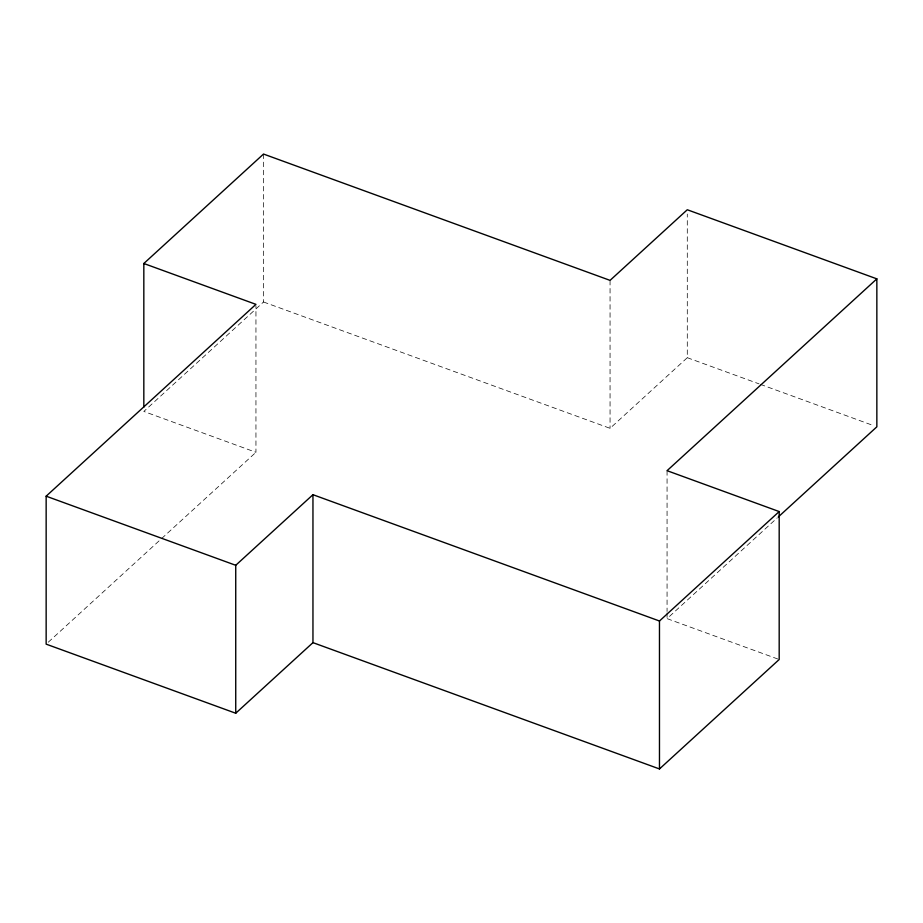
<?xml version="1.0" encoding="UTF-8"?>
<svg xmlns="http://www.w3.org/2000/svg" width="923" height="923" viewBox="0 0 923 923"><rect width="100%" height="100%" fill="white"/><g stroke="black" fill="none" stroke-linecap="round" stroke-linejoin="round"><path stroke-width="0.69" stroke-dasharray="4.62 3.46" d="M263.528 154.049L263.528 301.994L143.826 411.45L255.948 452.305L255.948 305.79M48.273 642.2L160.59 539.494M161.64 538.524L255.948 452.305M263.528 301.994L610.057 428.318L687.289 357.697L687.289 214.055M777.835 659.01L667.064 618.629L777.258 517.884M687.289 357.697L759.052 383.864M760.402 384.36L874.139 425.826M667.064 470.684L667.064 611.453M667.064 612.884L667.064 618.629M610.057 280.373L610.057 428.318"/><path stroke-width="1.38" d="M143.826 407.135L143.826 263.505L263.528 154.049L610.057 280.373L687.289 209.752L876.85 278.861L876.85 426.818L778.32 516.915M876.85 278.861L667.064 470.684L779.185 511.561L659.472 621.006L312.955 494.693L312.955 642.639L235.734 713.237L46.15 644.139L46.15 496.182L255.948 304.359L143.826 263.505M235.734 713.237L235.734 565.291L312.955 494.693M312.955 642.639L659.472 768.951L779.185 659.507L779.185 511.561M46.15 496.182L235.734 565.291M659.472 621.006L659.472 768.951"/></g></svg>
